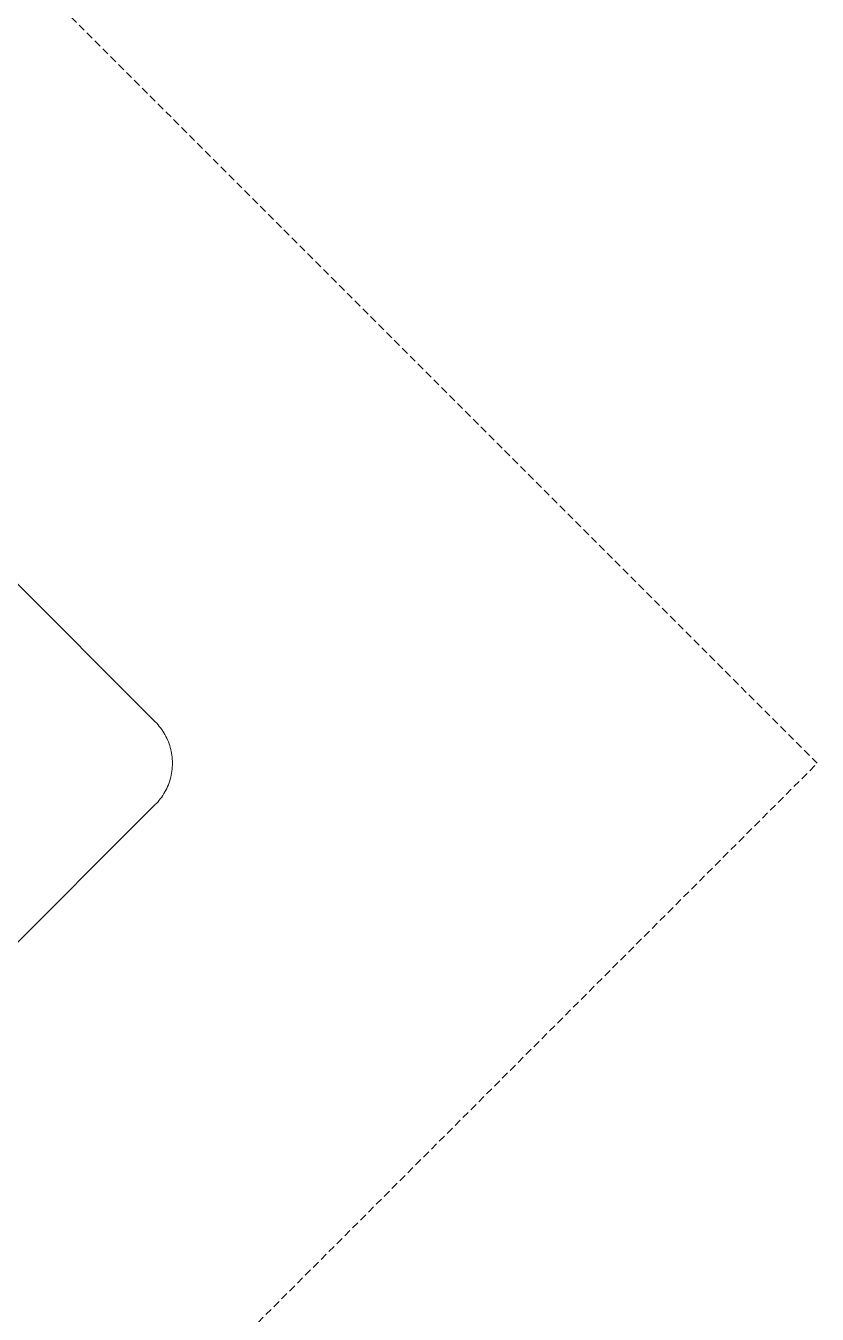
# Model space of a CAD drawing. Header units: millimetres. Extents: x -111 to 4919, y -143 to 3304.
# Drawn here: x 2081.3 to 2216.5, y 1528.4 to 1748.6 of the extents above; entities that cross this region are included whole.
import ezdxf

# ---------------------------------------------------------------- set-up
doc = ezdxf.new("R2010")
doc.units = ezdxf.units.MM
doc.linetypes.add('HIDDEN', pattern=[1.905, 1.27, -0.635])
doc.layers.add('ZANO_R', color=7, linetype='Continuous', lineweight=0)
doc.layers.add('ZANO_R_przerywana', color=7, linetype='HIDDEN', lineweight=0)

msp = doc.modelspace()

# ---------------------------------------------------------------- linework, layer by layer
at = {"layer": 'ZANO_R'}
for p, q in [((2103.4, 1629.67), (2077.94, 1655.13)), ((2103.4, 1629.67), (2103.64, 1629.43)), ((2103.64, 1629.43), (2103.86, 1629.17)), ((2103.86, 1629.17), (2104.08, 1628.91)), ((2104.08, 1628.91), (2104.3, 1628.64)), ((2104.3, 1628.64), (2104.5, 1628.37)), ((2104.5, 1628.37), (2104.69, 1628.09)), ((2104.69, 1628.09), (2104.87, 1627.8)), ((2104.87, 1627.8), (2105.04, 1627.5)), ((2105.04, 1627.5), (2105.21, 1627.2)), ((2105.21, 1627.2), (2105.36, 1626.9)), ((2105.36, 1626.9), (2105.5, 1626.59)), ((2105.5, 1626.59), (2105.63, 1626.27)), ((2105.63, 1626.27), (2105.75, 1625.95)), ((2105.75, 1625.95), (2105.86, 1625.63)), ((2105.86, 1625.63), (2105.96, 1625.3)), ((2105.96, 1625.3), (2106.04, 1624.97)), ((2106.04, 1624.97), (2106.12, 1624.64)), ((2106.12, 1624.64), (2106.18, 1624.3)), ((2106.18, 1624.3), (2106.23, 1623.96)), ((2106.23, 1623.96), (2106.27, 1623.62)), ((2106.27, 1623.62), (2106.3, 1623.28)), ((2106.3, 1623.28), (2106.32, 1622.94)), ((2106.18, 1620.9), (2106.12, 1620.57)), ((2106.23, 1621.24), (2106.18, 1620.9)), ((2106.27, 1621.58), (2106.23, 1621.24)), ((2106.3, 1621.92), (2106.27, 1621.58)), ((2106.32, 1622.26), (2106.3, 1621.92)), ((2106.32, 1622.94), (2106.33, 1622.6)), ((2106.33, 1622.6), (2106.32, 1622.26)), ((2105.5, 1618.62), (2105.36, 1618.31)), ((2105.63, 1618.93), (2105.5, 1618.62)), ((2105.75, 1619.25), (2105.63, 1618.93)), ((2105.86, 1619.58), (2105.75, 1619.25)), ((2105.96, 1619.9), (2105.86, 1619.58)), ((2106.04, 1620.23), (2105.96, 1619.9)), ((2106.12, 1620.57), (2106.04, 1620.23)), ((2104.3, 1616.56), (2104.08, 1616.29)), ((2104.5, 1616.83), (2104.3, 1616.56)), ((2104.69, 1617.12), (2104.5, 1616.83)), ((2104.87, 1617.41), (2104.69, 1617.12)), ((2105.04, 1617.7), (2104.87, 1617.41)), ((2105.21, 1618), (2105.04, 1617.7)), ((2105.36, 1618.31), (2105.21, 1618)), ((1799.34, 1311.47), (2103.4, 1615.53)), ((2103.64, 1615.78), (2103.4, 1615.53)), ((2103.86, 1616.03), (2103.64, 1615.78)), ((2104.08, 1616.29), (2103.86, 1616.03))]:
    msp.add_line(p, q, dxfattribs=at)
at = {"layer": 'ZANO_R_przerywana'}
for p, q in [((2216.54, 1622.6), (2039.76, 1799.38)), ((1792.27, 1198.34), (2216.54, 1622.6))]:
    msp.add_line(p, q, dxfattribs=at)

doc.saveas('drawing.dxf')
